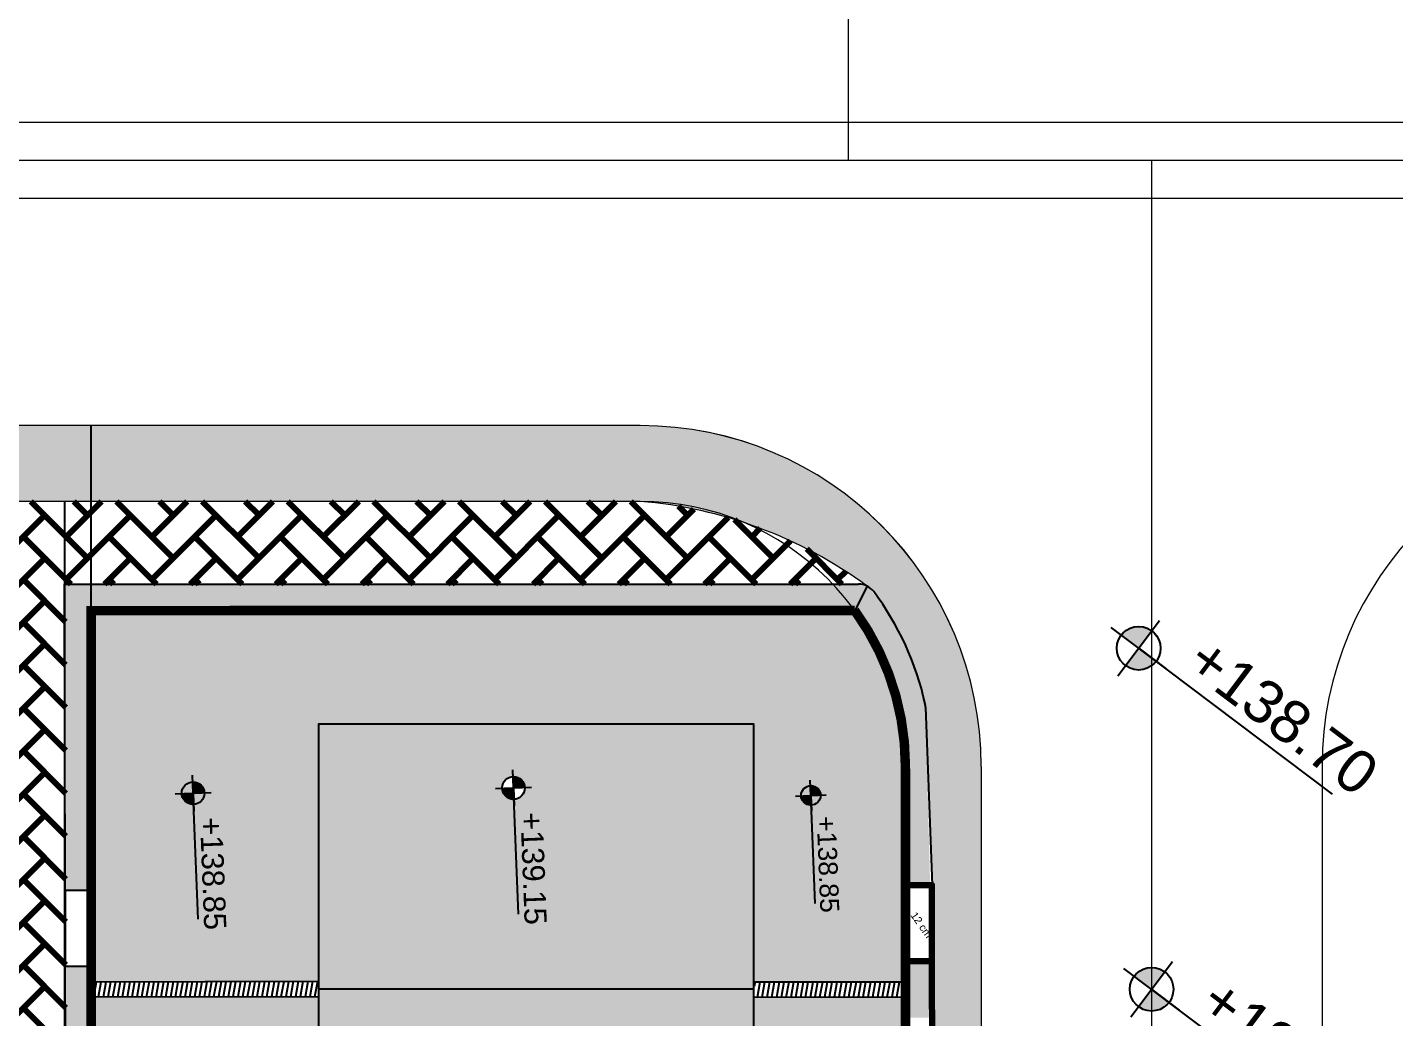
# Model space of a CAD drawing. Header units: inches. Extents: x 2 to 806, y 2 to 666.
# Drawn here: x 576.31 to 612.41, y 305.8 to 331.95 of the extents above; entities that cross this region are included whole.
import ezdxf
from ezdxf.enums import TextEntityAlignment as Align

# ---------------------------------------------------------------- set-up
doc = ezdxf.new("R2010")
doc.units = ezdxf.units.IN
doc.header["$MEASUREMENT"] = 0
for name, pattern in [('ACAD_ISO04W100', [30, 24, -3, 0, -3]), ('DASHED', [0.75, 0.5, -0.25]), ('DASHED2', [0.375, 0.25, -0.125])]:
    doc.linetypes.add(name, pattern=pattern)
for name, color, linetype in [('ASPHALT', 4, 'Continuous'), ('CL', 1, 'ACAD_ISO04W100'), ('comments', 1, 'Continuous'), ('ELV2', 4, 'Continuous'), ('pathway levels', 250, 'Continuous'), ('PAVEMENT', 2, 'Continuous'), ('sec line', 252, 'ACAD_ISO04W100'), ('set pack', 253, 'DASHED2'), ('V-NODE-TEXT', 11, 'Continuous')]:
    doc.layers.add(name, color=color, linetype=linetype)
doc.styles.add('SDC-TEXT', font='arial.ttf')

# ---------------------------------------------------------------- blocks, each defined once
blk = doc.blocks.new('*U71')
for points in [[(1.421e-13, 1.023995160680525, 0.4142135623731368), (-1.023995160680525, 0), (1.421e-13, 0)], [(1.421e-13, -1.023995160680525, 0.4142135623731368), (1.023995160680809, 0), (1.421e-13, 0)]]:
    blk.add_hatch(color=256).paths.add_polyline_path(points)
for p, q in [((0, -1.621819359999989), (0, 1.621819359999989)), ((1.621819359999989, 0), (-1.621819359999989, 0)), ((0, 0), (1.621819360158938, -2.719966e-10)), ((11.38472890026264, 8.91767833187e-05), (1.621819360158938, -2.719966e-10))]:
    blk.add_line(p, q)
blk.add_circle((0, 0), 1.023995160680529)
at = {"style": 'SDC-TEXT'}
blk.add_attdef('LEVEL', text='', height=2, dxfattribs=at).set_placement((2.240178985586396, 2.532038079697316), align=Align.TOP_LEFT)
blk.add_attdef('T.O.C.', (2.240178985586397, -2.556699557056715), '', height=2, dxfattribs=at)
blk = doc.blocks.new('*U41')
for points in [[(1.421e-13, 1.023995160680525, 0.4142135623731368), (-1.023995160680525, 0), (1.421e-13, 0)], [(1.421e-13, -1.023995160680525, 0.4142135623731368), (1.023995160680809, 0), (1.421e-13, 0)]]:
    blk.add_hatch(color=256).paths.add_polyline_path(points)
for p, q in [((0, -1.621819359999989), (0, 1.621819359999989)), ((1.621819359999989, 0), (-1.621819359999989, 0)), ((0, 0), (1.621819360158938, -2.719966e-10)), ((11.38472890026264, 8.91767833187e-05), (1.621819360158938, -2.719966e-10))]:
    blk.add_line(p, q)
blk.add_circle((0, 0), 1.023995160680529)
at = {"style": 'SDC-TEXT'}
blk.add_attdef('LEVEL', text='', height=2, dxfattribs=at).set_placement((2.240178985586396, 2.532038079697316), align=Align.TOP_LEFT)
blk.add_attdef('T.O.C.', (2.240178985586397, -2.556699557056715), '', height=2, dxfattribs=at)
blk = doc.blocks.new('*U42')
for points in [[(1.421e-13, 1.023995160680525, 0.4142135623731368), (-1.023995160680525, 0), (1.421e-13, 0)], [(1.421e-13, -1.023995160680525, 0.4142135623731368), (1.023995160680809, 0), (1.421e-13, 0)]]:
    blk.add_hatch(color=256).paths.add_polyline_path(points)
for p, q in [((0, -1.621819359999989), (0, 1.621819359999989)), ((1.621819359999989, 0), (-1.621819359999989, 0)), ((0, 0), (1.621819360158938, -2.719966e-10)), ((11.38472890026264, 8.91767833187e-05), (1.621819360158938, -2.719966e-10))]:
    blk.add_line(p, q)
blk.add_circle((0, 0), 1.023995160680529)
at = {"style": 'SDC-TEXT'}
blk.add_attdef('LEVEL', text='', height=2, dxfattribs=at).set_placement((2.240178985586396, 2.532038079697316), align=Align.TOP_LEFT)
blk.add_attdef('T.O.C.', (2.240178985586397, -2.556699557056715), '', height=2, dxfattribs=at)
blk = doc.blocks.new('*U39')
for points in [[(1.421e-13, 1.023995160680525, 0.4142135623731368), (-1.023995160680525, 0), (1.421e-13, 0)], [(1.421e-13, -1.023995160680525, 0.4142135623731368), (1.023995160680809, 0), (1.421e-13, 0)]]:
    blk.add_hatch(color=256).paths.add_polyline_path(points)
for p, q in [((0, -1.621819359999989), (0, 1.621819359999989)), ((1.621819359999989, 0), (-1.621819359999989, 0)), ((0, 0), (1.621819360158938, -2.719966e-10)), ((11.38472890026264, 8.91767833187e-05), (1.621819360158938, -2.719966e-10))]:
    blk.add_line(p, q)
blk.add_circle((0, 0), 1.023995160680529)
at = {"style": 'SDC-TEXT'}
blk.add_attdef('LEVEL', text='', height=2, dxfattribs=at).set_placement((2.240178985586396, 2.532038079697316), align=Align.TOP_LEFT)
blk.add_attdef('T.O.C.', (2.240178985586397, -2.556699557056715), '', height=2, dxfattribs=at)
blk = doc.blocks.new('*U53')
for points in [[(1.421e-13, 1.023995160680525, 0.4142135623731368), (-1.023995160680525, 0), (1.421e-13, 0)], [(1.421e-13, -1.023995160680525, 0.4142135623731368), (1.023995160680809, 0), (1.421e-13, 0)]]:
    blk.add_hatch(color=256).paths.add_polyline_path(points)
for p, q in [((0, -1.621819359999989), (0, 1.621819359999989)), ((1.621819359999989, 0), (-1.621819359999989, 0)), ((0, 0), (1.621819360158938, -2.719966e-10)), ((11.38472890026264, 8.91767833187e-05), (1.621819360158938, -2.719966e-10))]:
    blk.add_line(p, q)
blk.add_circle((0, 0), 1.023995160680529)
at = {"style": 'SDC-TEXT'}
blk.add_attdef('LEVEL', text='', height=2, dxfattribs=at).set_placement((2.240178985586396, 2.532038079697316), align=Align.TOP_LEFT)
blk.add_attdef('T.O.C.', (2.240178985586397, -2.556699557056715), '', height=2, dxfattribs=at)
blk = doc.blocks.new('*U321')
for points in [[(1.421e-13, 1.023995160680525, 0.4142135623731368), (-1.023995160680525, 0), (1.421e-13, 0)], [(1.421e-13, -1.023995160680525, 0.4142135623731368), (1.023995160680809, 0), (1.421e-13, 0)]]:
    blk.add_hatch(color=256).paths.add_polyline_path(points)
for p, q in [((0, -1.621819359999989), (0, 1.621819359999989)), ((1.621819359999989, 0), (-1.621819359999989, 0)), ((0, 0), (1.621819360158938, -2.719966e-10)), ((11.38472890026264, 8.91767833187e-05), (1.621819360158938, -2.719966e-10))]:
    blk.add_line(p, q)
blk.add_circle((0, 0), 1.023995160680529)
at = {"style": 'SDC-TEXT'}
blk.add_attdef('LEVEL', text='', height=2, dxfattribs=at).set_placement((2.240178985586396, 2.532038079697316), align=Align.TOP_LEFT)
blk.add_attdef('T.O.C.', (2.240178985586397, -2.556699557056715), '', height=2, dxfattribs=at)

msp = doc.modelspace()

# ---------------------------------------------------------------- hatches: boundary and pattern name
at = {"linetype": 'ByBlock', "lineweight": 140, "transparency": 33554511}
h = msp.add_hatch(color=252, dxfattribs=at)
h.dxf.hatch_style = 1
h.paths.add_polyline_path([(601.4923296800998, 259.2959586860218), (601.4899145993122, 312.4316431372265, 0.4142135623721295), (592.4895055477691, 321.431234067057), (565.7774064730338, 321.430019969803), (565.7135546459767, 319.4300170655899), (571.9997852281385, 319.4303027823173), (592.4895964500911, 319.4312340689196, -0.1381668690215715), (598.47628996402, 317.1948573343527, -0.1165161620285986), (598.6527397628824, 317.0474648024958, -0.1069383045887508), (600.0097349817815, 314.0872126471788, -0.0422045293635969), (600.0208580165353, 314.00369107547), (600.1950697678558, 309.2977932205961), (600.1877722292857, 309.2977932205961), (600.1877722292857, 307.292650654663), (600.1919171547934, 305.7977932240885), (600.2167486382831, 305.7977932240885), (600.2167486382831, 303.786430506718), (600.1974942407987, 303.786430506718), (600.2307362121946, 291.7977932415508), (600.2426430935456, 291.7977932415508), (600.2426430935456, 289.7895298496426), (600.2363047045372, 289.7895298496426), (600.259850505362, 281.2977932557535), (601.0699413100674, 281.2977932557535), (601.0699413100674, 279.2978650034477), (599.4914205671238, 279.2978650034477), (599.4914246099952, 279.2089141266026), (599.4914887471541, 277.7977932594788), (599.491579649476, 275.7977932615743), (599.4921250639899, 263.7977932769411), (599.4922159664284, 261.7977932790366), (599.4923296820789, 259.2958677835834, -0.1313172417644103), (598.026100539807, 253.8083637700021), (577.9925791150608, 253.8074532224402), (577.9928296457228, 248.2953732084554), (577.9916378032367, 248.2953732090375), (577.9916374442118, 247.5953732089676), (570.7414536167353, 247.5953769298341), (563.60693576836, 247.5953805908632), (556.7414536913575, 247.5953841140565), (551.2414653912138, 247.5953869364296), (549.6069358429822, 247.5953877750855), (542.7414536275619, 247.595391298046), (542.7414536275619, 247.3253912973289), (540.7426459634161, 247.3253912973289), (540.7426459634161, 248.2952986237199), (540.1926460627882, 248.295333235392), (540.1926460619733, 248.2937838539785), (540.1914542236782, 248.2936919255719), (540.1914542244931, 248.2953333103635), (539.792646062765, 248.2953584075278), (539.79264606195, 248.2937840592187), (539.7914542237713, 248.2936921308121), (539.7914542245862, 248.2953928123299), (539.2414541254701, 248.2953930945207), (539.2414541254701, 248.2955769526145), (539.2426459632997, 248.2955769520324), (539.7914542247026, 248.2955682610465), (539.7914562773376, 252.2953928123299), (533.1926481675773, 252.295396198386), (533.1926461150588, 248.2954881276075), (533.6081281151573, 248.2954879143346), (533.6081281153902, 248.295395985346), (533.6069359176043, 247.5953959862074), (528.7414539550382, 247.5953984825012), (523.2414539548053, 247.5954013042922), (521.6069359924595, 247.595402143763), (515.7916469290803, 247.5954051280698, -0.414200099788526), (515.2916471861253, 248.0953824025184), (515.2916405488221, 248.2414130910604), (508.8525895325883, 247.7447587497138), (508.9021402018561, 245.8254571825803, -0.0490841152883001), (513.6777550872365, 246.2954062128976), (588.5399705298196, 246.2954551147834, 0.4131539093343383)])
h.paths.add_polyline_path([(600.3003390502136, 263.7978300110974), (600.2923318199764, 265.3067324493152), (600.2923318199764, 263.7977932769411), (600.300429548225, 261.8067328136951)], flags=16)
h.paths.add_polyline_path([(600.2923318199764, 265.3067324493152), (600.2922413221977, 267.2978296467174), (600.2680390391915, 275.7978285527627), (600.2680390391915, 267.2977932733322)], flags=16)
h.paths.add_polyline_path([(600.2680390391915, 275.7978285527627), (600.2679481368694, 277.7978285506672), (600.25994131071, 279.2978281881499), (600.25994131071, 277.7977932593624)], flags=16)
h.paths.add_polyline_path([(534.5778183752853, 250.1669888510207), (534.8247521877937, 250.1585056645401), (534.8332353742744, 250.4054394770485, 0.4142135623730942)], flags=16)
h.paths.add_polyline_path([(535.2416411478489, 250.1407200848755), (537.9422950934103, 250.0479415756256), (537.9676907944676, 250.7871752723424), (535.2670368489062, 250.8799537815923)], flags=24)
h.paths.add_polyline_path([(523.8464273819418, 248.1780679055793), (524.3383500576901, 247.4716207103176), (524.6765714485381, 247.7071355128266), (524.1846487727898, 248.4135827079719)], flags=25)
h.paths.add_polyline_path([(527.2953460369908, 248.1780661358336), (527.7872687127391, 247.4716189405719), (528.1254901035873, 247.7071337430809), (527.6335674278389, 248.4135809382262)], flags=25)
h.paths.add_polyline_path([(537.6450932767193, 248.1784012021801), (538.1370159524676, 247.4719540069184), (538.4752373433157, 247.7074688094274), (537.9833146675674, 248.4139160045727)], flags=24)
h.paths.add_polyline_path([(551.7370340893694, 248.1818155473868), (552.2289567651178, 247.475368352125), (552.5671781559658, 247.710883154634), (552.0752554802174, 248.4173303497794)], flags=25)
h.paths.add_polyline_path([(555.3892179154509, 248.1322428779515), (555.8811405911993, 247.4257956826898), (556.2193619820472, 247.6613104851987), (555.727439306299, 248.3677576803441)], flags=25)
h.paths.add_polyline_path([(599.3998011920784, 263.2000316199685), (600.0248782149001, 262.3023622679596), (600.3630996057482, 262.5378770703521), (599.7380225829265, 263.4355464223611)], flags=25)
h.paths.add_polyline_path([(599.3782041810637, 266.7156271437254), (600.0032812038853, 265.8179577917165), (600.3415025947334, 266.053472594109), (599.7164255719117, 266.951141946118)], flags=25)
h.paths.add_polyline_path([(599.3418191924875, 277.1451001796943), (600.055691766408, 276.1199120709045), (600.393913157256, 276.3554268732971), (599.6800405833355, 277.3806149820869)], flags=25)
h.paths.add_polyline_path([(599.4810864544424, 294.5020588817845), (600.106163477264, 293.6043895297755), (600.4443848681121, 293.8399043321681), (599.8193078452905, 294.737573684177)], flags=25)
at = {"linetype": 'ByBlock', "lineweight": 140, "true_color": 0x7c410e, "transparency": 33554518}
h = msp.add_hatch(dxfattribs=at)
h.set_pattern_fill('AR-HBONE', color=36, scale=0.2)
h.set_pattern_definition([(45, (-625303.8109919446, -807421.4593968317), (0, 1.131370849898476), [2.4, -0.8]), (135, (-625303.2453065196, -807420.8937114069), (1e-16, 1.131370849898476), [2.4, -0.8])])
h.paths.add_polyline_path([(566.9409657012156, 293.2828726285208), (560.7714577275046, 293.2825922169561), (560.7346669075496, 293.2336967219437, -0.2356567077567762), (560.8587623871581, 292.9850215368044, -0.1626775412096957), (560.7962294767794, 292.797908920895), (560.9414098927236, 292.6886696842105), (562.9429140075526, 291.1826909099311), (566.941061148741, 291.1828726305232)])
h.paths.add_polyline_path([(569.1909656990038, 293.2829748937932), (566.9409657012156, 293.2828726285208), (566.9410134249783, 292.232872629522)])
h.paths.add_polyline_path([(566.9410134249783, 292.232872629522), (566.941061148741, 291.1828726305232), (569.1910611462962, 291.1829748957955)])
h.paths.add_polyline_path([(569.1909656988873, 293.2829748936768), (566.9410134249783, 292.232872629522), (569.1910611464127, 291.1829748957955)])
h.paths.add_polyline_path([(569.4909656985847, 293.2829885290541), (569.1909656988873, 293.2829748937932), (569.1910611464127, 291.1829748957955, -0.4142266834681412), (571.1911520488511, 289.1829762043037), (571.3089643300927, 289.7867084435258), (569.4910134223474, 292.2329885300553)])
h.paths.add_polyline_path([(572.0824363154543, 293.7503866664904), (572.105508210575, 293.8686192204316, -0.1988619029222904), (570.6915958962354, 293.2830430992019), (569.4909656985847, 293.2829885290541), (569.4910134223474, 292.2329885300553)])
h.paths.add_polyline_path([(572.0824363154543, 293.7503866664904), (569.4910134223474, 292.2329885300553), (571.3089643300927, 289.7867084435258)])
h.paths.add_polyline_path([(577.3335541507413, 293.1619969535225), (577.3161557363064, 317.2469562243043), (598.252536455956, 317.2477081382951, -0.1165158787536105), (598.47628996402, 317.1948573343527, 0.1381668690215602), (592.4895964500911, 319.4312340689196), (572.699785280246, 319.4303345981591), (572.6915048762176, 295.2823572920008, -0.1988619029536943), (572.105508210575, 293.8686192204316), (572.0824363154543, 293.7503866664904), (571.3089643300927, 289.7867084435258), (571.1911520488511, 289.1829762043037), (571.1911548973012, 284.8223669208658), (577.3491734560529, 284.8226468104242), (577.3466648779295, 286.1620092688665), (577.3447019252643, 288.1620091002972), (577.3429189558092, 288.1620057608072)])
h.paths.add_polyline_path([(573.9911651035954, 302.9005785995234, -1), (575.1431694314533, 302.9005785995234, -1)], flags=16)
h.paths.add_polyline_path([(567.6730881362173, 292.6307092370537), (568.4637780256752, 291.4952042432108), (568.9026541888898, 291.8008083108418), (568.1119642994317, 292.9363133046848)], flags=24)
h.paths.add_polyline_path([(569.1422293833174, 292.6411629331835), (569.1361410567488, 291.7803386242433), (569.5482726315685, 291.777423753387), (569.5543609581372, 292.6382480624436)], flags=9)
h.paths.add_polyline_path([(570.1255603249601, 292.4148147661311), (570.9162502144181, 291.2793097722881), (571.3551263776325, 291.5849138399192), (570.5644364881745, 292.7204188337621)], flags=24)
h.paths.add_polyline_path([(574.4740227730662, 301.9322950703629), (573.9228575580937, 295.6568597156859), (575.6405945835585, 295.5059925896187), (576.191759798531, 301.7814279441793)], flags=24)
h.paths.add_polyline_path([(572.6600236829553, 284.8166272084766), (574.7040334756902, 284.820439555084), (574.7029899450436, 285.3799340128737), (572.6589801521923, 285.3761216662663)], flags=9)
at = {"linetype": 'ByBlock', "lineweight": 140, "true_color": 0x136734, "transparency": 33554554}
h = msp.add_hatch(color=116, dxfattribs=at)
h.dxf.hatch_style = 1
h.paths.add_polyline_path([(583.9902192331801, 306.3582931774274), (577.9902197378404, 306.3470553924401), (577.9905197162597, 299.7470444154298), (583.9905192115993, 299.7582822005336)])
h.paths.add_polyline_path([(580.3832447788163, 304.7266413916207, -1), (580.982572729089, 304.7266413916207, -1)], flags=16)
h.paths.add_polyline_path([(583.9898924888993, 313.5471959041736), (589.7454648145658, 313.5474026111026), (589.7397080282399, 316.5474024062116), (577.989756138967, 316.546980415804), (577.990201557376, 306.7470560601052), (583.9902010527157, 306.7582938449762)])
h.paths.add_polyline_path([(580.3829266203983, 311.7266401339859, -1), (580.9822545706711, 311.7266401339859, -1)], flags=16)
h.paths.add_polyline_path([(583.9905373920637, 299.3582815329848), (577.9905378968406, 299.3470437478811), (577.9908378752597, 292.7470328149923), (583.9908373707157, 292.758270600096)])
h.paths.add_polyline_path([(580.9828908876234, 297.7266413998862, -1), (580.3835629373507, 297.7266413998862, -1)], flags=16)
h.paths.add_polyline_path([(583.9908555511802, 292.3582699326637), (577.9908560558405, 292.3470321477928), (577.9911560342598, 285.7470211849852), (583.9911555295993, 285.7582589700889)])
h.paths.add_polyline_path([(580.3838810956522, 290.7266414078024, -1), (580.9832090459249, 290.7266414078024, -1)], flags=16)
h.paths.add_polyline_path([(583.9911737100638, 285.3582583025402), (577.9911742147241, 285.3470205174365), (577.9914741932598, 278.7470095550946), (583.9914736885994, 278.7582473403147)])
h.paths.add_polyline_path([(580.384199254303, 283.7266414159515, -1), (580.9835272045757, 283.7266414159515, -1)], flags=16)
h.paths.add_polyline_path([(583.9914918689474, 278.358246672766), (577.9914923737242, 278.3470088877787), (577.9917923521434, 271.7469979254367), (583.991791847483, 271.7582357104241)])
h.paths.add_polyline_path([(580.384517412488, 276.7266414243334, -1), (580.9838453627608, 276.7266414243334, -1)], flags=16)
h.paths.add_polyline_path([(583.9918100280637, 271.3582350429917), (577.9918105327242, 271.346997257888), (577.9921105111434, 264.7469862953133), (583.992110006483, 264.7582240805334)])
h.paths.add_polyline_path([(580.3848355711388, 269.7266414324825, -1), (580.9841635214115, 269.7266414324825, -1)], flags=16)
h.paths.add_polyline_path([(589.8516378132344, 257.5474089506154), (583.9924377563593, 257.5471980662389), (583.9921281869473, 264.3582234131011), (577.9921286916078, 264.3469856279974), (577.9925712442209, 254.6101137806966), (577.9925741136257, 254.5469821170975), (589.8573945995604, 254.5474091558555)])
h.paths.add_polyline_path([(580.3851537295567, 262.7266412394658, -1), (580.9844816798295, 262.7266412394658, -1)], flags=16)
h.paths.add_polyline_path([(580.6980611354529, 311.2208037185321), (580.8254220926619, 307.9459286636977), (581.7218338661778, 307.9807904094762), (581.594472908736, 311.2556654643106)], flags=24)
h.paths.add_polyline_path([(580.6986974525216, 297.2208049844324), (580.8260584097306, 293.9459299295979), (581.7224701832465, 293.9807916753764), (581.5951092258045, 297.2556667302108)], flags=24)
h.paths.add_polyline_path([(580.6990156107067, 290.2208049923486), (580.8263765679156, 286.9459299375142), (581.7227883414316, 286.9807916832926), (581.5954273839897, 290.255666738127)], flags=24)
h.paths.add_polyline_path([(580.6993337691246, 283.2208050007305), (580.8266947263336, 279.9459299456632), (581.7231064998495, 279.9807916914417), (581.5957455424077, 283.2556667462761)], flags=24)
h.paths.add_polyline_path([(580.6996519275426, 276.2208050088795), (580.8270128847516, 272.9459299540451), (581.7234246582675, 272.9807916998236), (581.5960637010585, 276.255666754658)], flags=24)
h.paths.add_polyline_path([(577.2309699281768, 273.3890719592876), (577.8560469509983, 272.4914026072786), (578.1942683418464, 272.7269174096711), (577.5691913190248, 273.6245867616801)], flags=9)
h.paths.add_polyline_path([(580.6999700861934, 269.2208050172614), (580.8273310434024, 265.9459299621942), (581.7237428169183, 265.9807917079727), (581.5963818594764, 269.2556667628071)], flags=24)
h.paths.add_polyline_path([(580.7002882446113, 262.220804824012), (580.8276492018203, 258.9459297691776), (581.7240609753362, 258.9807915149561), (581.5967000178942, 262.2556665697905)], flags=24)
h = msp.add_hatch(color=116, dxfattribs=at)
h.dxf.hatch_style = 1
h.paths.add_polyline_path([(595.4902018822913, 306.7403017539602), (599.4901729348067, 306.7477935571062), (599.4899145994286, 312.43159260995, 0.1584606404576911), (598.151599087957, 316.5477045128193), (589.7397080282399, 316.5474024062116), (589.7454648145658, 313.5474026111026), (595.4898924819144, 313.5476089176793)])
h.paths.add_polyline_path([(597.2491993955055, 311.6650428745036, -1), (596.7357812502605, 311.6650428745036, -1)], flags=16)
h.paths.add_polyline_path([(597.0057432603508, 311.2317148542336), (597.1148478438562, 308.4262720641984), (597.8827647581647, 308.4561366028922), (597.7736601746592, 311.2615793929274)], flags=24)
at = {"linetype": 'ByBlock', "lineweight": 140, "transparency": 33554518}
h = msp.add_hatch(color=252, dxfattribs=at)
h.dxf.hatch_style = 1
h.paths.add_polyline_path([(525.9909335681887, 263.7953998941068), (525.7919416883678, 263.795399996203), (525.7919416870873, 263.7928259925522), (525.7907498489085, 263.7927340640292), (525.7907498503055, 263.7953999967852), (518.9921254479277, 263.7954034858688), (518.9926481325828, 252.2954954143918), (525.9914562528438, 252.2954918229791)])
h.paths.add_polyline_path([(520.5667825498103, 257.5311999997195), (520.1812907565336, 257.5444432195348), (520.1680475367184, 257.158951426258, 0.4142135623750116)], flags=16)
h.paths.add_polyline_path([(532.9909335308193, 263.7953963021121), (532.7919416363301, 263.7953964042083), (532.791941635166, 263.7931441508538), (532.7907497969873, 263.7930522224471), (532.7907497981514, 263.7953964047904), (525.9921254106748, 263.7953998935247), (525.9926480952136, 252.295491822397), (532.9914562153581, 252.2954882306351)])
h.paths.add_polyline_path([(526.7718315602697, 257.7565724166182), (527.1573233535463, 257.743329196803), (527.1705665733616, 258.1288209900797, 0.4142135623730958)], flags=16)
h.paths.add_polyline_path([(539.9909334933336, 263.7953927100009), (539.7919415842925, 263.7953928120971), (539.7919415832448, 263.7934623093881), (539.7907497449495, 263.7933703808651), (539.7907497459973, 263.7953928126792), (533.191941636237, 263.7953961989681), (533.1919416350729, 263.7931439456135), (533.190749796894, 263.7930520170905), (533.1907497980583, 263.7953961995502), (532.9921253731891, 263.79539630153), (532.9926480577277, 252.295488230053), (539.9914561778724, 252.2954846386403)])
h.paths.add_polyline_path([(534.5278517825946, 257.7439782874265), (534.1423599893178, 257.7572215072416), (534.1291167695025, 257.3717297139649, 0.4142135623750117)], flags=16)
h.paths.add_polyline_path([(546.9909334560806, 263.7953891177733), (546.7919415319056, 263.7953892198695), (546.7919415310907, 263.7937804675733), (546.7907496929118, 263.7936885391666), (546.7907496937268, 263.7953892204516), (540.1919415841994, 263.7953926067405), (540.1919415831517, 263.7934621040315), (540.1907497449728, 263.7933701755085), (540.1907497460206, 263.795392607439), (539.9921253357033, 263.7953927093024), (539.9926480204749, 252.2954846380582), (546.9914561403866, 252.2954810464127)])
h.paths.add_polyline_path([(540.6303057892663, 257.534396890069), (541.0157975825431, 257.5211536702539), (541.0290408023583, 257.9066454635306, 0.414213562373095)], flags=16)
h.paths.add_polyline_path([(553.9909334185949, 263.7953855255457), (553.791941479868, 263.7953856276419), (553.7919414791694, 263.7940986257583), (553.7907496408743, 263.7940066972353), (553.7907496415727, 263.7953856282241), (547.1919415318125, 263.7953890146294), (547.1919415309976, 263.793780262333), (547.1907496928188, 263.7936883339264), (547.1907496936337, 263.7953890152114), (546.9921252984504, 263.7953891171912), (546.9926479827564, 252.2954810458307), (553.9914561032501, 252.2954774543016)])
h.paths.add_polyline_path([(547.8631727302864, 257.5441336441857), (548.248664523563, 257.5308904243704), (548.2619077433782, 257.9163822176472, 0.414213562373095)], flags=16)
h.paths.add_polyline_path([(560.990933381342, 263.7953819334346), (560.791941398028, 263.7953820355308), (560.7919413979116, 263.7950602852345), (560.7907495597328, 263.7949683568279), (560.7907495599655, 263.7953820361129), (554.1919414797749, 263.7953854224018), (554.1919414790763, 263.7940984204017), (554.1907496408976, 263.7940064919951), (554.190749641596, 263.7953854229838), (553.9921252609647, 263.7953855249636), (553.9926479456198, 252.2954774537195), (560.9914560658808, 252.2954738619576)])
h.paths.add_polyline_path([(554.5357941874254, 257.7586428030465), (554.921285980702, 257.7453995832314), (554.9345292005173, 258.1308913765081, 0.4142135623730895)], flags=16)
h.paths.add_polyline_path([(567.9909333438563, 263.7953783413234), (567.7919413605422, 263.7953784434196), (567.7919413604258, 263.7950566931233), (567.7907495222471, 263.7949647647167), (567.7907495224799, 263.7953784440017), (561.1919413979348, 263.7953818302906), (561.1919413978184, 263.7950600798779), (561.1907495596397, 263.7949681514712), (561.1907495598725, 263.7953818308726), (560.9921252237118, 263.7953819328525), (560.9926479082505, 252.2954738613755), (567.991456028395, 252.2954702699628)])
h.paths.add_polyline_path([(562.8254747736217, 258.0039709704999), (562.4399829803451, 258.0172141903152), (562.4267397605299, 257.6317223970384, 0.4142135623750161)], flags=16)
h.paths.add_polyline_path([(574.9909333066034, 263.7953747492122), (568.191941360449, 263.7953782381794), (568.1919413603327, 263.7950564877667), (568.1907495220375, 263.7949645593601), (568.1907495222703, 263.7953782387615), (567.9921251863425, 263.7953783407413), (567.9926478707648, 252.2954702693807), (574.9914559909093, 252.2954666777352)])
h.paths.add_polyline_path([(569.0858745880842, 258.2456834838797), (569.4713663813608, 258.2324402640645), (569.4846096011761, 258.6179320573413, 0.414213562373095)], flags=16)
h.paths.add_polyline_path([(595.4921195909563, 264.5476114750911), (583.9921195979413, 264.5471984615854), (583.9924377563593, 257.5471980662389), (595.4924377493743, 257.54761197428)])
h.paths.add_polyline_path([(589.4440146864808, 262.8634612945445, -1), (588.8446867362081, 262.8634612945445, -1)], flags=16)
h.paths.add_polyline_path([(595.4918014325385, 271.5476114656615), (583.991801439407, 271.5471984521557), (583.9921195979413, 264.5471984615854), (595.4921195909563, 264.5476114750911)])
h.paths.add_polyline_path([(588.8448250135125, 269.8634612590379, -1), (589.4441529637852, 269.8634612590379, -1)], flags=16)
h.paths.add_polyline_path([(595.491483274004, 278.547611458793), (583.991483280989, 278.5471984454036), (583.991801439407, 271.5471984521557), (595.4918014325385, 271.5476114656615)])
h.paths.add_polyline_path([(588.8441823036128, 276.8634612380831, -1), (589.4435102538855, 276.8634612380831, -1)], flags=16)
h.paths.add_polyline_path([(595.491165115819, 285.5476114492469), (583.9911651225711, 285.5471984356248), (583.9914832808727, 278.5471984454036), (595.491483274004, 278.547611458793)])
h.paths.add_polyline_path([(589.443258854416, 283.8634612335429, -1), (588.8439309041432, 283.8634612335429, -1)], flags=16)
h.paths.add_polyline_path([(595.4908469571683, 292.547611442262), (583.9908469641532, 292.5471984289891), (583.9911651225711, 285.5471984356248), (595.4911651155862, 285.5476114492469)])
h.paths.add_polyline_path([(589.442940695998, 290.8634612239969, -1), (588.8436127457253, 290.8634612239969, -1)], flags=16)
h.paths.add_polyline_path([(595.4905287987503, 299.5476114330652), (583.9911176780888, 299.547198440747), (583.9905288056189, 299.5471984195594), (583.9908469641532, 292.5471984289891), (595.4908469571683, 292.547611442262)])
h.paths.add_polyline_path([(589.4426225374636, 297.8634612171283, -1), (588.8432945871909, 297.8634612171283, -1)], flags=16)
h.paths.add_polyline_path([(595.4902106402159, 306.5476114260803), (583.9902106472009, 306.5471984124581), (583.9905288056189, 299.5471984195594), (595.4905287987503, 299.5476114330652)])
h.paths.add_polyline_path([(588.842976428773, 304.8634612076987, -1), (589.4423043790457, 304.8634612076987, -1)], flags=16)
h.paths.add_polyline_path([(595.4898924819144, 313.5476089176793), (583.9898924888993, 313.5471959041736), (583.9902106472009, 306.5471984124581), (595.4902106402159, 306.5476114260803)])
h.paths.add_polyline_path([(588.8426582702386, 311.8634612007138, -1), (589.4419862205114, 311.8634612007138, -1)], flags=16)
h.paths.add_polyline_path([(569.4984134320121, 315.4301890879708), (562.643831516937, 315.4298775389163), (562.3976626448284, 299.9826661367972), (569.493116546976, 299.982988633665)])
h.paths.add_polyline_path([(562.643831516937, 315.4298775389163), (555.7892496018621, 315.4295659898619), (555.3022087426807, 299.9823436400459), (562.3976626448284, 299.9826661369136)])
h.paths.add_polyline_path([(520.8321018835713, 257.5166779048579), (525.0481301468981, 257.3718400896598), (525.087775727473, 258.5258680475947), (520.8717474641462, 258.6707058627928)], flags=24)
h.paths.add_polyline_path([(527.8081344803513, 257.7155638822426), (532.024162743678, 257.5707260670445), (532.0638083242529, 258.7247540249793), (527.8477800609262, 258.8695918401775)], flags=24)
h.paths.add_polyline_path([(534.7931711163556, 257.7294561926812), (539.0091993796822, 257.5846183774832), (539.0488449602572, 258.738646335418), (534.8328166969304, 258.8834841506161)], flags=24)
h.paths.add_polyline_path([(541.6666087093481, 257.4933883556935), (545.8826369726748, 257.3485505404954), (545.9222825532497, 258.5025784984302), (541.706254289923, 258.6474163136283)], flags=24)
h.paths.add_polyline_path([(548.8994756506008, 257.5031251096937), (553.1155039139275, 257.3582872944955), (553.1551494945024, 258.5123152524304), (548.9391212311756, 258.6571530676285)], flags=24)
h.paths.add_polyline_path([(555.5720971077398, 257.7176342687874), (559.7881253710665, 257.5727964535893), (559.8277709516414, 258.7268244115242), (555.6117426883147, 258.8716622267223)], flags=24)
h.paths.add_polyline_path([(563.0907941073827, 257.9894488756384), (567.3068223707096, 257.8446110604402), (567.3464679512845, 258.9986390183751), (563.1304396879577, 259.1434768335732)], flags=24)
h.paths.add_polyline_path([(570.1221775081657, 258.2046749493877), (574.3382057714925, 258.0598371341896), (574.3778513520673, 259.2138650921245), (570.1618230887406, 259.3587029073226)], flags=24)
h.paths.add_polyline_path([(589.1598212512627, 262.3576248790907), (589.2871822084717, 259.0827498242563), (590.1835939819875, 259.1176115700348), (590.0562330245456, 262.3924866248692)], flags=24)
h.paths.add_polyline_path([(589.1599595284506, 269.3576248437005), (589.2873204856596, 266.0827497888661), (590.1837322591754, 266.1176115346445), (590.0563713017336, 269.392486589479)], flags=24)
h.paths.add_polyline_path([(589.1593168187837, 276.3576248227457), (589.2866777759926, 273.0827497676785), (590.1830895495086, 273.1176115134569), (590.0557285920667, 276.3924865682914)], flags=24)
h.paths.add_polyline_path([(589.1590654191976, 283.3576248180891), (589.2864263764067, 280.0827497632547), (590.1828381499226, 280.1176115090332), (590.0554771924808, 283.3924865638676)], flags=24)
h.paths.add_polyline_path([(589.1587472607798, 290.357624808543), (589.2861082179888, 287.0827497537086), (590.1825199915046, 287.1176114994871), (590.0551590340629, 290.3924865543215)], flags=24)
h.paths.add_polyline_path([(589.158429102129, 297.357624801791), (589.285790059338, 294.0827497469566), (590.1822018328539, 294.117611492735), (590.0548408756448, 297.3924865475694)], flags=24)
h.paths.add_polyline_path([(589.1581109439439, 304.3576247922449), (589.285471901153, 301.0827497374105), (590.1818836746688, 301.117611483189), (590.0545227172269, 304.3924865380234)], flags=24)
h.paths.add_polyline_path([(589.1577927852932, 311.35762478526), (589.2851537425022, 308.0827497304256), (590.181565516018, 308.117611476204), (590.0542045585762, 311.3924865310385)], flags=24)
at = {"linetype": 'ByBlock', "lineweight": 140, "true_color": 0x136734, "transparency": 33554554}
h = msp.add_hatch(color=116, dxfattribs=at)
h.dxf.hatch_style = 1
h.paths.add_polyline_path([(599.4908524303182, 291.7977932415508), (599.4908256041535, 292.3880132575125), (595.4908545516381, 292.3805214542501), (595.4911545302901, 285.7805104917918), (599.4911255826892, 285.7880022950542), (599.490943332873, 289.7977932437627)])
h.paths.add_polyline_path([(596.7367357256308, 290.6650428976702, -1), (597.2501538708756, 290.6650428976702, -1)], flags=16)
h.paths.add_polyline_path([(599.4905074453864, 299.3880248579501), (595.4905363926382, 299.3805330546877), (595.4908363710574, 292.7805221219153), (599.4908074235727, 292.7880139248284)])
h.paths.add_polyline_path([(596.7364175670963, 297.6650428909181, -1), (597.2498357123413, 297.6650428909181, -1)], flags=16)
h.paths.add_polyline_path([(599.4903070161536, 303.797793226184), (599.4902161135986, 305.7977932240885), (599.4901911155039, 306.3477928895575), (595.4902200628721, 306.3403010866443), (595.4905182121738, 299.7805337223529), (599.4904892648055, 299.7880255253824)])
h.paths.add_polyline_path([(596.7360994086785, 304.6650428814885, -1), (597.2495175539234, 304.6650428814885, -1)], flags=16)
h.paths.add_polyline_path([(597.006697735721, 290.2317148772838), (597.1158023192265, 287.4262720874815), (597.8837192335349, 287.4561366261753), (597.7746146500294, 290.2615794162104)], flags=24)
h.paths.add_polyline_path([(597.006379577303, 297.2317148705317), (597.1154841608085, 294.4262720807294), (597.8834010748841, 294.4561366194232), (597.7742964913787, 297.2615794094584)], flags=24)
h.paths.add_polyline_path([(597.0060614188851, 304.2317148612185), (597.1151660023907, 301.4262720711834), (597.8830829164662, 301.4561366098771), (597.7739783329607, 304.2615793999123)], flags=24)
edge = h.paths.add_edge_path(flags=16)
edge.add_line((597.1034248846998, 308.8131205234515), (597.0082903995362, 311.2587701971481))
edge = h.paths.add_edge_path()
edge.add_arc((596.992490322883, 311.6650428745036), 0.2567090726259764, 0, 360)
edge = h.paths.add_edge_path()
edge.add_line((597.0082903995362, 311.2587701971481), (596.9766902462297, 312.071315551859))
edge = h.paths.add_edge_path(flags=17)
edge.add_line((596.992490322883, 311.6650428745036), (597.0082903995362, 311.2587701971481))
edge = h.paths.add_edge_path()
edge.add_line((596.5862176455275, 311.6492427978503), (597.3987630002384, 311.6808429511568))
h.paths.add_polyline_path([(597.005743260467, 311.2317148542336), (597.1148478439727, 308.4262720641984), (597.8827647580483, 308.4561366028922), (597.7736601745427, 311.2615793929274)], flags=9)
edge = h.paths.add_edge_path(flags=16)
edge.add_line((580.8120877395567, 308.3975081340016), (580.7010344851014, 311.2523862082583))
edge = h.paths.add_edge_path()
edge.add_arc((580.6825905955347, 311.7266401339859), 0.29966397508264, 0, 360)
edge = h.paths.add_edge_path()
edge.add_line((580.7010344851014, 311.2523862082583), (580.664146705968, 312.2008940597136))
edge = h.paths.add_edge_path(flags=16)
edge.add_line((580.6825905955347, 311.7266401339859), (580.7010344851014, 311.2523862082583))
edge = h.paths.add_edge_path()
edge.add_line((580.208336669807, 311.7081962444192), (581.1568445212624, 311.7450840235526))
h.paths.add_polyline_path([(580.6980611353365, 311.220803718765), (580.8254220925455, 307.9459286636977), (581.7218338658284, 307.9807904094762), (581.5944729088523, 311.2556654643106)], flags=9)
at = {"layer": 'sec line', "linetype": 'ByBlock', "true_color": 0x136734, "transparency": 33554633}
h = msp.add_hatch(color=116, dxfattribs=at)
h.dxf.hatch_style = 1
h.paths.add_polyline_path([(577.9940597292452, 317.2476235371853), (577.2940609568913, 317.2463124644548), (577.3035867745939, 309.1619688150079), (578.0035855465984, 309.1632798876219)])
h = msp.add_hatch(color=116, dxfattribs=at)
h.dxf.hatch_style = 1
h.paths.add_polyline_path([(577.9897309989619, 317.2469804152918), (577.989756138967, 316.546980415804), (598.1515990877242, 316.5477045128193), (598.4762899633214, 317.194857334702, 0.1165158783921411), (598.252536455956, 317.2477081382951)])
h = msp.add_hatch(color=116, dxfattribs=at)
h.dxf.hatch_style = 1
edge = h.paths.add_edge_path()
edge.add_arc((594.5889932476866, 313.5542522115704), 5.325887852715838, 23.0544038195657, 43.12307186678546)
edge.add_arc((600.1515649972434, 315.9493061140949), 2.087568988635239, 143.3695446650037, 163.3425908674498)
edge.add_arc((592.4899146062971, 312.4312340753224), 7.000000002351584, 14.199463341733917, 36.01997084970628, ccw=False)
edge.add_line((599.2760481412706, 314.1483222151712), (599.4900570345062, 309.2977932205961))
edge.add_line((599.4900570345062, 309.2977932205961), (600.1432110949836, 309.297822907318))
edge.add_line((600.1432110948671, 309.2978229072016), (600.0212662274434, 313.9926642719495))
edge.add_arc((593.048168277456, 312.6511108812249), 7.100976025891533, 10.89006736486984, 24.89128616817105)
h = msp.add_hatch(color=116, dxfattribs=at)
h.dxf.hatch_style = 1
h.paths.add_polyline_path([(599.5100186214268, 305.7977941242118), (600.2099278607357, 305.7978259359791), (600.2072882759103, 307.2984653619189), (599.5073814325451, 307.2971544613667)])
h = msp.add_hatch(color=116, dxfattribs=at)
h.dxf.hatch_style = 1
h.paths.add_polyline_path([(577.9901826393042, 307.1632826162806), (577.3073326962485, 307.1619723228343), (577.3166975016655, 302.1619811303519), (577.9904098949345, 302.1632910081955)])
at = {"layer": 'sec line', "linetype": 'ByBlock', "true_color": 0xc7c8ca, "transparency": 33554633}
h = msp.add_hatch(dxfattribs=at)
h.set_pattern_fill('ANSI31', color=9, angle=34.95812010489058)
h.set_pattern_definition([(79.95812010489058, (-49283.91458568981, -1019819.327676894), (-0.123085070398387, 0.0217959960778151), [])])
h.paths.add_polyline_path([(578.0081109848988, 306.7470896036669), (578.0088601691832, 306.3470903053951), (584.0088496452381, 306.3583280715231), (584.0081004608373, 306.7583273699113)])
h = msp.add_hatch(dxfattribs=at)
h.set_pattern_fill('ANSI31', color=9, angle=34.95812010489058)
h.set_pattern_definition([(79.95812010489058, (-49283.91458386057, -1019819.367920507), (-0.123085070398387, 0.0217959960778151), [])])
h.paths.add_polyline_path([(595.5080807847853, 306.7403352405947), (595.5084553770439, 306.5403355704459), (595.5088299693025, 306.3403359424394), (599.5088229534167, 306.3478277864472), (599.5080737690159, 306.7478270847189)])

# ---------------------------------------------------------------- linework, layer by layer
at = {"color": 3, "linetype": 'ByBlock', "lineweight": 140}
msp.add_line((600.1877722292857, 307.292650654663), (600.2598504085043, 281.2978281860544), dxfattribs=at)
msp.add_lwpolyline([(599.4900570345062, 309.2977932205961), (600.1877722292857, 309.2977932205961), (600.1877722292857, 307.292650654663), (599.4900570345062, 307.292650654663)], close=True, dxfattribs=at)
at = {"layer": 'ASPHALT', "lineweight": 0}
for p, q in [((646.0409731719128, 329.4326625142551), (550.4433106117367, 329.4294848796983)), ((646.0410396299275, 327.4326625151864), (550.4433770909391, 327.4294848807461)), ((592.4902757376848, 321.4308825025639), (550.4435765291282, 321.4294848842385)), ((592.4894314788698, 321.4312340634481), (565.7774064730338, 321.430019969803)), ((601.4899145991957, 312.4316431373429), (601.4923296802162, 259.2959586860218)), ((601.490648958571, 312.43118166724), (601.4924151710884, 259.2954971904239)), ((610.4899145896497, 312.4320521975008), (610.4923296706702, 259.2963677468781)), ((610.4906489533322, 312.4314808236507), (610.4924151660825, 259.2957963473002))]:
    msp.add_line(p, q, dxfattribs=at)
for centre, start, end in [((592.4899146086254, 312.4312340763702), 0.0026041697045736, 90.00260416303445), ((592.4906489635767, 312.4308825102473), 0.0019044955308178, 90.00190449553082), ((619.4906489485592, 312.4317799808762), 90.00190449553082, 180.0019044955308)]:
    msp.add_arc(centre, 9, start, end, dxfattribs=at)
at = {"layer": 'CL', "lineweight": 0, "ltscale": 5}
for p, q in [((597.9908951067782, 328.4310653450504), (597.9871932499527, 442.6792297269988)), ((655.0410063959143, 328.4329616718299), (550.4433438513379, 328.429484880164)), ((605.9891873753813, 328.4318476507745), (605.9923296755596, 259.2961632163335)), ((605.9901171214597, 328.4313312365978), (605.99241516876, 259.2956467687457))]:
    msp.add_line(p, q, dxfattribs=at)
at = {"layer": 'comments', "color": 6, "linetype": 'ByBlock'}
msp.add_line((577.989756138967, 316.546980415804), (577.9895316674092, 321.430575025601), dxfattribs=at)
at = {"layer": 'comments', "color": 3, "linetype": 'ByBlock'}
for points in [[(595.4902106403324, 306.5476114261967), (595.4898924819144, 313.5476089176793), (583.9898924888993, 313.5471959041736), (583.9902106472009, 306.5471984125745)], [(595.4908731471232, 306.5472232220766), (595.4906404694493, 313.5472207169353), (583.9906404722433, 313.5469481361635), (583.9908731496843, 306.5469506413049)]]:
    msp.add_lwpolyline(points, dxfattribs=at)
for points in [[(595.4902106403324, 306.5476114261967), (583.9902106472009, 306.5471984125745), (583.9905288056189, 299.5471984195594), (595.4905287987503, 299.5476114330652)], [(595.4908731471232, 306.5472232220766), (583.9908731496843, 306.5469506413049), (583.9911058274747, 299.5469506447973), (595.491105824797, 299.5472232256854)]]:
    msp.add_lwpolyline(points, close=True, dxfattribs=at)
at = {"layer": 'PAVEMENT', "lineweight": 0}
for p, q in [((592.4903422170037, 319.4308825037281), (550.443643008447, 319.4294848851698)), ((592.4895223813082, 319.4312340655435), (565.7135546457438, 319.4300170655899)), ((599.4899146012913, 312.4315522349045), (599.4902161134823, 305.7977932242049)), ((599.4906489596187, 312.4311151879212), (599.4924151721361, 259.2954307109887))]:
    msp.add_line(p, q, dxfattribs=at)
for centre, radius, start, end in [((591.5136773999265, 307.6874755573065), 11.78423870988232, 53.78328203643742, 85.24957375819717), ((592.4906489635767, 312.4308825098981), 7, 0.0019044955308178, 90.00190449553082), ((592.4899146086254, 312.4312340761373), 7, 0.0026041697045736, 36.01997085710591)]:
    msp.add_arc(centre, radius, start, end, dxfattribs=at)
at = {"layer": 'sec line', "color": 6, "linetype": 'ByBlock'}
for p, q in [((577.2897243235211, 317.2469552750538), (598.2525364558396, 317.2477081384116)), ((577.989756138967, 316.546980415804), (577.9897309989619, 317.2469804152918)), ((598.4762899634379, 317.1948573348184), (598.1515990878406, 316.5477045130522)), ((577.989756138967, 316.546980415804), (598.1515990878406, 316.5477045128193)), ((577.989756138967, 316.546980415804), (577.9925712442209, 254.6101137806966)), ((589.7397080282399, 316.5474024062116), (589.7396655714556, 316.5695276559402)), ((600.0212662274434, 313.9926642719495), (600.1950685815837, 309.2978252641462)), ((599.4900612936771, 309.2040802734975), (599.4901479369445, 307.2977932224587)), ((577.9902015574926, 306.7470560601052), (584.0085141394238, 306.7583281447717)), ((595.4902018822913, 306.7403017539602), (599.5081656976553, 306.7478272568972)), ((577.9902197377241, 306.3470553924401), (584.0092633238246, 306.3583288463835)), ((595.4902200627556, 306.3403010866443), (599.5089148821725, 306.347827958509))]:
    msp.add_line(p, q, dxfattribs=at)
at = {"layer": 'sec line', "linetype": 'ByBlock'}
for p, q in [((577.3035876637741, 309.161494419661), (577.9900918167268, 309.1615256219941)), ((577.3035876637741, 309.161494419661), (577.3073335919479, 307.1614945876484)), ((577.3036961930056, 307.1614944223386), (577.9901827195145, 307.1615256240896))]:
    msp.add_line(p, q, dxfattribs=at)
at = {"layer": 'sec line', "color": 6, "linetype": 'ByBlock'}
for centre, radius, start, end in [((598.2525544130194, 316.7477081386444), 0.5, 36.83484667631091, 90.00205775457059), ((592.4899146101388, 312.4312340774179), 7.699999998049865, 12.41917753753851, 36.83484667631091), ((592.4899146101388, 312.4312340774179), 6.999999998049864, 12.57482049937783, 36.01997085710591), ((599.521434807074, 313.9796815380525), 0.5, 1.487878952340242, 12.41917753753851)]:
    msp.add_arc(centre, radius, start, end, dxfattribs=at)
at = {"layer": 'set pack', "color": 1, "linetype": 'ByBlock', "lineweight": 0}
for p, q in [((598.1515990880735, 316.5477045128193), (577.989756138967, 316.546980415804)), ((577.989756138967, 316.546980415804), (577.9925741136257, 254.5469821170975)), ((598.1523837110444, 316.5472838084518), (577.9905407546038, 316.5468059184334)), ((577.9905407546038, 316.5468059184334), (577.992601614068, 254.5468075899246))]:
    msp.add_line(p, q, dxfattribs=at)
at = {"layer": 'set pack', "linetype": 'DASHED', "lineweight": 0, "ltscale": 70}
for p, q in [((595.4898924819144, 313.5476089176793), (583.9898924888993, 313.5471959041736)), ((583.9898924888993, 313.5471959041736), (583.9924377563593, 257.5471980662389)), ((595.4906404694493, 313.5472207169353), (583.9906404722433, 313.5469481361635)), ((583.9906404722433, 313.5469481361635), (583.9925018936347, 257.546950271337)), ((595.4898924819144, 313.5476089176793), (595.4924377493743, 257.54761197428)), ((595.4906404694493, 313.5472207169353), (595.4925018908406, 257.5472237467604)), ((595.4908657284404, 306.5476114495961), (583.9908657356581, 306.547198435974)), ((595.4915282349984, 306.5472232375598), (583.991528238258, 306.5469506566717))]:
    msp.add_line(p, q, dxfattribs=at)
at = {"layer": 'set pack', "color": 1, "linetype": 'ByBlock', "lineweight": 0, "const_width": 0.25}
msp.add_lwpolyline([(599.4900570345062, 309.2977932205961), (599.4899146012913, 312.4315522346717, 0.158462118636214), (598.1515990880735, 316.5477045128193), (577.989756138967, 316.546980415804)], format="xyb", dxfattribs=at)
msp.add_lwpolyline([(599.4906489596187, 312.4311151876884, 0.1584621186382753), (598.1523837110444, 316.5472838084518), (577.9905407546038, 316.5468059184334), (577.992601614068, 254.5468075899246), (598.4150490351903, 254.547293245427, 0.1120458174128526), (599.492415170157, 259.2954905982899)], format="xyb", close=True, dxfattribs=at)
msp.add_lwpolyline([(599.4902161135986, 305.7977932240885), (599.4901479367118, 307.2977932224587)], dxfattribs=at)
at = {"layer": 'V-NODE-TEXT', "linetype": 'ByBlock'}
for p, q in [((577.2904449052593, 319.4303772641417), (577.2920050088733, 272.4953914559285)), ((577.3035876636576, 309.161494419661), (577.2884438847841, 317.2469552290697)), ((577.989756138967, 316.546980415804), (577.9925741136257, 254.5469821170975)), ((577.9905407546038, 316.5468059184334), (577.992601614068, 254.5468075899246)), ((577.316699612159, 302.1608544374887), (577.3073335919479, 307.1614945875319))]:
    msp.add_line(p, q, dxfattribs=at)

# ---------------------------------------------------------------- block references
at = {"layer": 'ELV2', "color": 252}
ref = msp.add_blockref('*U321', (605.6492195051114, 315.5532457331267), dxfattribs=dict(at, xscale=0.5625047716006252, yscale=0.5625047716006252, zscale=0.5625047716006252, rotation=323.0401138320281))
ref.add_attrib('LEVEL', '+138.70', dxfattribs={"layer": '0', "height": 1.12500954320125, "rotation": 323.0401138344593, "style": 'SDC-TEXT'}).set_placement((607.5124785069792, 315.9336797564595), align=Align.TOP_LEFT)
at = {"layer": 'pathway levels', "color": 252}
ref = msp.add_blockref('*U71', (605.6484470203003, 315.5537579854556), dxfattribs=dict(at, xscale=0.5625047716006252, yscale=0.5625047716006252, zscale=0.5625047716006252, rotation=323.0408135014475))
ref.add_attrib('LEVEL', '+138.70', dxfattribs={"layer": '0', "height": 1.125009543201249, "rotation": 323.0408135014478, "style": 'SDC-TEXT'}).set_placement((607.5117013763819, 315.9342147621631), align=Align.TOP_LEFT)
at = {"layer": 'pathway levels'}
ref = msp.add_blockref('*U42', (589.142322245375, 311.8634612007138), dxfattribs=dict(at, xscale=0.2926419836627827, yscale=0.2926419836627827, zscale=0.2926419836627827, rotation=272.2271291607244))
ref.add_attrib('LEVEL', '+139.15', dxfattribs={"layer": '0', "height": 0.5852839673255652, "rotation": 272.2271291607244, "style": 'SDC-TEXT'}).set_placement((589.9082192644427, 311.237181189221), align=Align.TOP_LEFT)
ref = msp.add_blockref('*U39', (580.6825905955347, 311.7266401339859), dxfattribs=dict(at, xscale=0.2926419836627827, yscale=0.2926419836627827, zscale=0.2926419836627827, rotation=272.2271291607244))
ref.add_attrib('LEVEL', '+138.85', dxfattribs={"layer": '0', "height": 0.5852839673255652, "rotation": 272.2271291607244, "style": 'SDC-TEXT'}).set_placement((581.4484876146025, 311.1003601224932), align=Align.TOP_LEFT)
ref = msp.add_blockref('*U41', (596.992490322883, 311.6650428745036), dxfattribs=dict(at, xscale=0.2506936384888499, yscale=0.2506936384888499, zscale=0.2506936384888499, rotation=272.2271291607244))
ref.add_attrib('LEVEL', '+138.85', dxfattribs={"layer": '0', "height": 0.5013872769776998, "rotation": 272.2271291607244, "style": 'SDC-TEXT'}).set_placement((597.648600932881, 311.1285360724271), align=Align.TOP_LEFT)
ref = msp.add_blockref('*U53', (605.9901820186942, 306.5480886561402), dxfattribs=dict(at, xscale=0.5625047716006252, yscale=0.5625047716006252, zscale=0.5625047716006252, rotation=323.0408135014475))
ref.add_attrib('LEVEL', '+138.58', dxfattribs={"layer": '0', "height": 1.125009543201249, "rotation": 323.0408135014478, "style": 'SDC-TEXT'}).set_placement((607.8534363747758, 306.9285454328476), align=Align.TOP_LEFT)

# ---------------------------------------------------------------- texts
at = {"layer": 'pathway levels', "color": 9, "linetype": 'ByBlock', "lineweight": 140, "true_color": 0xc7c8ca, "insert": (599.7799506854216, 308.6146609865666), "char_height": 0.2, "attachment_point": 1, "rotation": 304.85077787727016, "style": 'SDC-TEXT'}
msp.add_mtext_dynamic_manual_height_columns('12 cm', width=1.15903276822064, gutter_width=20, heights=[0], dxfattribs=at)

doc.saveas('drawing.dxf')
